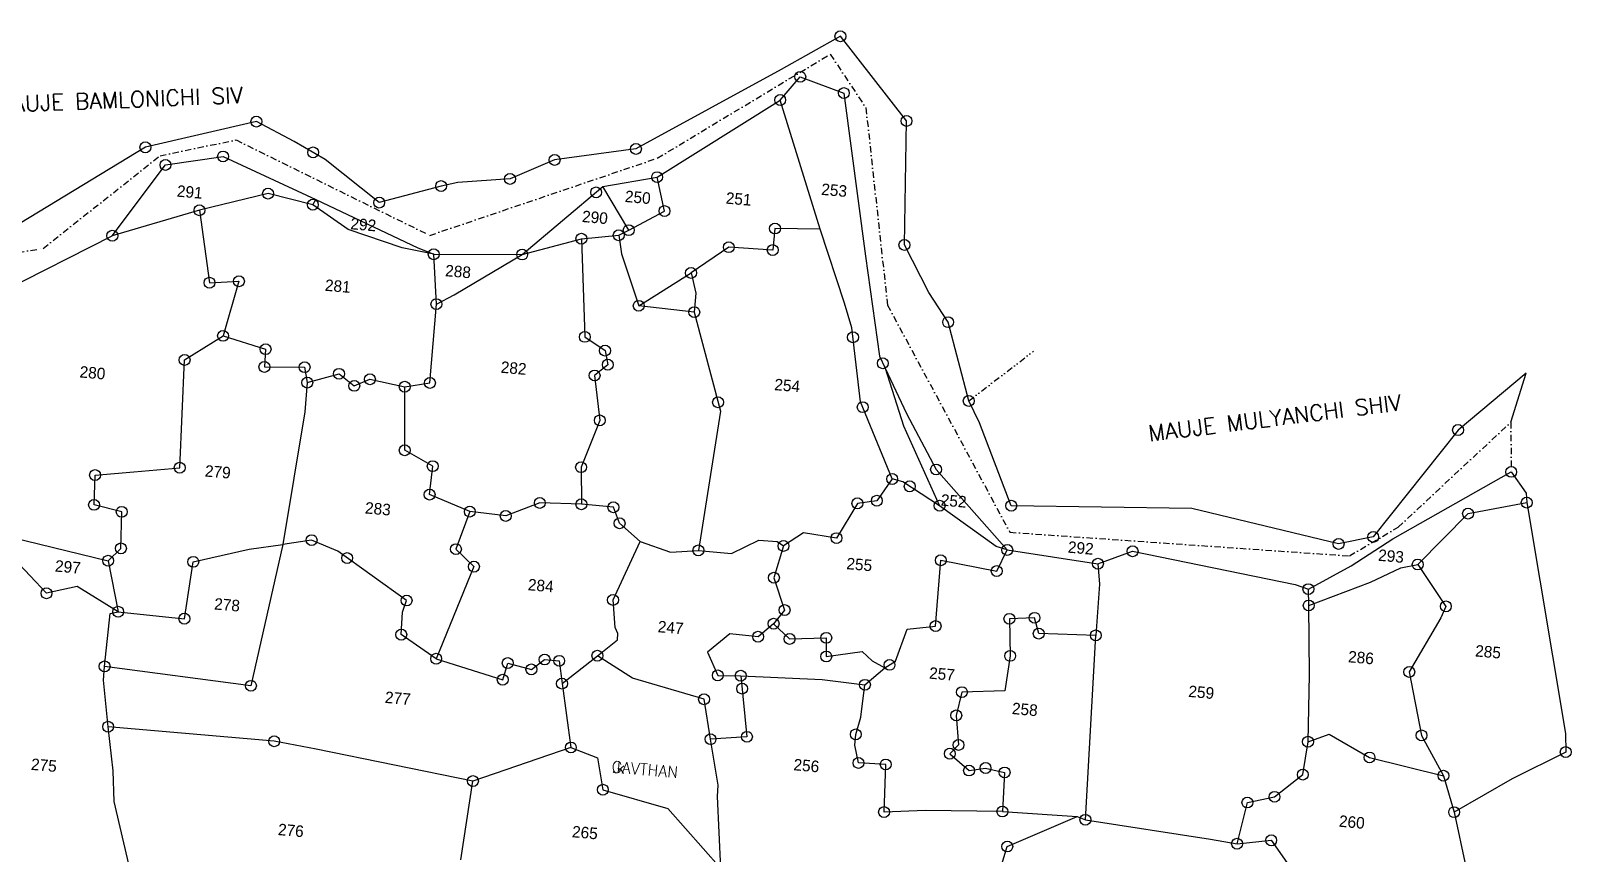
# Model space of a CAD drawing. Header units: metres. Extents: x 274390 to 277637, y 2063792 to 2066196.
# Drawn here: x 276422 to 277637, y 2065445 to 2066094 of the extents above; entities that cross this region are included whole.
import ezdxf
from ezdxf.enums import TextEntityAlignment as Align

# ---------------------------------------------------------------- set-up
doc = ezdxf.new("R2010")
doc.units = ezdxf.units.M
doc.linetypes.add('DASHDOT', pattern=[1, 0.5, -0.25, 0, -0.25])
doc.linetypes.add('DIVIDE', pattern=[1.25, 0.5, -0.25, 0, -0.25, 0, -0.25])
for name, color, linetype in [('OFF', 1, 'Continuous'), ('POLY_PARCEL', 6, 'Continuous'), ('POLY_WATER', 4, 'Continuous'), ('TEXT_MAPIN', 7, 'Continuous'), ('TEXT_MAPOUT', 7, 'Continuous'), ('TEXT_PARCEL', 7, 'Continuous'), ('V_BOUND_LINE', 7, 'Continuous'), ('V_BOUND_STREAM_LINE', 7, 'DASHDOT'), ('V_DIVIDE_LINE', 7, 'DIVIDE')]:
    doc.layers.add(name, color=color, linetype=linetype)
doc.styles.get("Standard").update_dxf_attribs({"font": 'simplex.shx'})
doc.styles.add('TEXT_MAP', font='')
doc.styles.get('TEXT_MAP').set_extended_font_data('Kruti Dev 050')

msp = doc.modelspace()

# ---------------------------------------------------------------- linework, layer by layer
for centre in [(277060.5, 2066089.3), (277060.5, 2066089.3), (277028.8, 2066057.4), (277028.8, 2066057.4), (277063.2, 2066044.6), (277063.2, 2066044.6), (277013, 2066039.1), (277013, 2066039.1), (276600.1, 2066022.1), (276600.1, 2066022.1), (277112.6, 2066022.6), (277112.6, 2066022.6), (276512.6, 2066001.8), (276512.6, 2066001.8), (276573.8, 2065994.6), (276573.8, 2065994.6), (276644.8, 2065997.8), (276644.8, 2065997.8), (276835.2, 2065991.9), (276835.2, 2065991.9), (276899.3, 2066000.5), (276899.3, 2066000.5), (276528.4, 2065987.9), (276528.4, 2065987.9), (276745.7, 2065971.3), (276745.7, 2065971.3), (276800, 2065976.9), (276800, 2065976.9), (276916, 2065978.3), (276916, 2065978.3), (276609.3, 2065965.3), (276609.3, 2065965.3), (276644.6, 2065956.6), (276644.6, 2065956.6), (276696.9, 2065958.2), (276696.9, 2065958.2), (276867.9, 2065966.3), (276867.9, 2065966.3), (276555.2, 2065952.2), (276555.2, 2065952.2), (276921.8, 2065951.6), (276921.8, 2065951.6), (276486.5, 2065932.1), (276486.5, 2065932.1), (276885.7, 2065932.5), (276885.7, 2065932.5), (276893.6, 2065936.5), (276893.6, 2065936.5), (277008.9, 2065937.8), (277008.9, 2065937.8), (276856.3, 2065929.8), (276856.3, 2065929.8), (276972.5, 2065923.1), (276972.5, 2065923.1), (277007.1, 2065920.8), (277007.1, 2065920.8), (277110.9, 2065924.9), (277110.9, 2065924.9), (276739.9, 2065917.5), (276739.9, 2065917.5), (276809.6, 2065917.3), (276809.6, 2065917.3), (276563.1, 2065895.1), (276563.1, 2065895.1), (276586.3, 2065896.2), (276586.3, 2065896.2), (276942.7, 2065902.8), (276942.7, 2065902.8), (276742, 2065878.2), (276742, 2065878.2), (276901.5, 2065876.9), (276901.5, 2065876.9), (276945.3, 2065871.9), (276945.3, 2065871.9), (277145.4, 2065864), (277145.4, 2065864), (276573.8, 2065853.2), (276573.8, 2065853.2), (276859, 2065852.4), (276859, 2065852.4), (277070.4, 2065852.1), (277070.4, 2065852.1), (276543.5, 2065834.2), (276543.5, 2065834.2), (276607.3, 2065842.7), (276607.3, 2065842.7), (276874.9, 2065841.6), (276874.9, 2065841.6), (276606.4, 2065828.7), (276606.4, 2065828.7), (276638.1, 2065828.5), (276638.1, 2065828.5), (276665.2, 2065823.3), (276665.2, 2065823.3), (276866.7, 2065822), (276866.7, 2065822), (276877.1, 2065830.5), (276877.1, 2065830.5), (277093.9, 2065831.6), (277093.9, 2065831.6), (276640.2, 2065816.4), (276640.2, 2065816.4), (276677.2, 2065813.8), (276677.2, 2065813.8), (276689.6, 2065819), (276689.6, 2065819), (276717, 2065813.1), (276717, 2065813.1), (276736.9, 2065816.1), (276736.9, 2065816.1), (276964, 2065800.9), (276964, 2065800.9), (277161.6, 2065801.9), (277161.6, 2065801.9), (276870.8, 2065786.6), (276870.8, 2065786.6), (277078.1, 2065797), (277078.1, 2065797), (277547.4, 2065779), (277547.4, 2065779), (276717, 2065763), (276717, 2065763), (276539.6, 2065749.3), (276539.6, 2065749.3), (276739.1, 2065750.5), (276739.1, 2065750.5), (276856, 2065749.7), (276856, 2065749.7), (276472.9, 2065743.5), (276472.9, 2065743.5), (277101.3, 2065740.4), (277101.3, 2065740.4), (277135.9, 2065747.9), (277135.9, 2065747.9), (277589.3, 2065746), (277589.3, 2065746), (276736.6, 2065728.1), (276736.6, 2065728.1), (277115.1, 2065734.6), (277115.1, 2065734.6), (276472.1, 2065720), (276472.1, 2065720), (276493.9, 2065714.5), (276493.9, 2065714.5), (276768.3, 2065714.7), (276768.3, 2065714.7), (276823.5, 2065721.5), (276823.5, 2065721.5), (276856.3, 2065720.5), (276856.3, 2065720.5), (276881.5, 2065718.1), (276881.5, 2065718.1), (277073.9, 2065721.2), (277073.9, 2065721.2), (277089.2, 2065723.3), (277089.2, 2065723.3), (277138.7, 2065719.3), (277138.7, 2065719.3), (277195.2, 2065719.3), (277195.2, 2065719.3), (277555.3, 2065713.1), (277555.3, 2065713.1), (277601.5, 2065721.8), (277601.5, 2065721.8), (276796.6, 2065711.3), (276796.6, 2065711.3), (276886.4, 2065705.5), (276886.4, 2065705.5), (276643.6, 2065692.2), (276643.6, 2065692.2), (277057.4, 2065693.8), (277057.4, 2065693.8), (277453.2, 2065689.2), (277453.2, 2065689.2), (277480.5, 2065694.7), (277480.5, 2065694.7), (276493.3, 2065685.7), (276493.3, 2065685.7), (276671.6, 2065678.1), (276671.6, 2065678.1), (276757.4, 2065685.1), (276757.4, 2065685.1), (276948.5, 2065684.1), (276948.5, 2065684.1), (277015.6, 2065687.6), (277015.6, 2065687.6), (277139.6, 2065676.3), (277139.6, 2065676.3), (277192, 2065684.5), (277192, 2065684.5), (277290.8, 2065683.4), (277290.8, 2065683.4), (276483.2, 2065676), (276483.2, 2065676), (276550.3, 2065675.1), (276550.3, 2065675.1), (276771.6, 2065671.3), (276771.6, 2065671.3), (277183.7, 2065667.8), (277183.7, 2065667.8), (277263.5, 2065673.6), (277263.5, 2065673.6), (277515.6, 2065673), (277515.6, 2065673), (277008.1, 2065662.6), (277008.1, 2065662.6), (277429.4, 2065653.6), (277429.4, 2065653.6), (276434.6, 2065650.3), (276434.6, 2065650.3), (276718.5, 2065644.6), (276718.5, 2065644.6), (276881.2, 2065645.1), (276881.2, 2065645.1), (277429.7, 2065640.7), (277429.7, 2065640.7), (277537.8, 2065640), (277537.8, 2065640), (276491.1, 2065635.8), (276491.1, 2065635.8), (276543.3, 2065630.3), (276543.3, 2065630.3), (277016.5, 2065637.1), (277016.5, 2065637.1), (277193.7, 2065630.2), (277193.7, 2065630.2), (277213.5, 2065631), (277213.5, 2065631), (276714.3, 2065617.7), (276714.3, 2065617.7), (276995.6, 2065616.1), (276995.6, 2065616.1), (277007.8, 2065626.3), (277007.8, 2065626.3), (277135.5, 2065624.5), (277135.5, 2065624.5), (277216.8, 2065618.5), (277216.8, 2065618.5), (277261.8, 2065617.1), (277261.8, 2065617.1), (277020.4, 2065614.3), (277020.4, 2065614.3), (277049.3, 2065615.2), (277049.3, 2065615.2), (276480.4, 2065592.7), (276480.4, 2065592.7), (276741.8, 2065598.7), (276741.8, 2065598.7), (276798.2, 2065595.3), (276798.2, 2065595.3), (276827.3, 2065598.1), (276827.3, 2065598.1), (276838.8, 2065597.1), (276838.8, 2065597.1), (276868.9, 2065601.1), (276868.9, 2065601.1), (277049.3, 2065600.5), (277049.3, 2065600.5), (277099.2, 2065593.9), (277099.2, 2065593.9), (277194.3, 2065601), (277194.3, 2065601), (276794.3, 2065582.2), (276794.3, 2065582.2), (276816.9, 2065590.3), (276816.9, 2065590.3), (276841, 2065579.1), (276841, 2065579.1), (276963.8, 2065585.6), (276963.8, 2065585.6), (276981.9, 2065585.3), (276981.9, 2065585.3), (277508.9, 2065588.3), (277508.9, 2065588.3), (276595.8, 2065577.4), (276595.8, 2065577.4), (276953, 2065566.8), (276953, 2065566.8), (276983, 2065575.2), (276983, 2065575.2), (277079.8, 2065578.2), (277079.8, 2065578.2), (277156.3, 2065572.4), (277156.3, 2065572.4), (276483.2, 2065545.1), (276483.2, 2065545.1), (277151.8, 2065554.1), (277151.8, 2065554.1), (276614.1, 2065533.7), (276614.1, 2065533.7), (276958.1, 2065535.3), (276958.1, 2065535.3), (276986.8, 2065537.2), (276986.8, 2065537.2), (277072.6, 2065539.1), (277072.6, 2065539.1), (277153.6, 2065530.8), (277153.6, 2065530.8), (277429.1, 2065533.3), (277429.1, 2065533.3), (277518.6, 2065538.3), (277518.6, 2065538.3), (276848, 2065528.8), (276848, 2065528.8), (277146.7, 2065523.9), (277146.7, 2065523.9), (277477.6, 2065520.9), (277477.6, 2065520.9), (277632.3, 2065525.2), (277632.3, 2065525.2), (277074.7, 2065516.6), (277074.7, 2065516.6), (277096.2, 2065515.4), (277096.2, 2065515.4), (277161.9, 2065510.6), (277161.9, 2065510.6), (277174.9, 2065512.6), (277174.9, 2065512.6), (277189.9, 2065509.1), (277189.9, 2065509.1), (277425, 2065507.4), (277425, 2065507.4), (277535.9, 2065506.5), (277535.9, 2065506.5), (276770.8, 2065502.3), (276770.8, 2065502.3), (276873.2, 2065495.5), (276873.2, 2065495.5), (277381.3, 2065485.4), (277381.3, 2065485.4), (277402.7, 2065489.9), (277402.7, 2065489.9), (277094.9, 2065477.9), (277094.9, 2065477.9), (277188.2, 2065478.3), (277188.2, 2065478.3), (277253.6, 2065471.8), (277253.6, 2065471.8), (277544.3, 2065477.8), (277544.3, 2065477.8), (277192, 2065450.7), (277192, 2065450.7), (277373.2, 2065452.9), (277373.2, 2065452.9), (277400.1, 2065455.6), (277400.1, 2065455.6)]:
    msp.add_circle(centre, 4.29)
at = {"layer": 'OFF'}
msp.add_line((277589, 2065785.2), (277601, 2065823.9), dxfattribs=at)
msp.add_line((277589, 2065785.2), (277601, 2065823.9), dxfattribs=at)
at = {"layer": 'POLY_PARCEL'}
for p, q in [((277044.6, 2065937.2), (277013, 2066039.1)), ((277044.6, 2065937.2), (277013, 2066039.1)), ((276921.8, 2065951.6), (276916, 2065978.3)), ((276921.8, 2065951.6), (276916, 2065978.3)), ((276609.3, 2065965.3), (276555.2, 2065952.2)), ((276609.3, 2065965.3), (276555.2, 2065952.2)), ((276644.6, 2065956.6), (276609.3, 2065965.3)), ((276644.6, 2065956.6), (276609.3, 2065965.3)), ((276644.6, 2065956.6), (276646.9, 2065960.7)), ((276644.6, 2065956.6), (276646.9, 2065960.7)), ((276893.6, 2065936.5), (276873.3, 2065970.8)), ((276893.6, 2065936.5), (276873.3, 2065970.8)), ((276555.2, 2065952.2), (276486.5, 2065932.1)), ((276555.2, 2065952.2), (276486.5, 2065932.1)), ((276555.2, 2065952.2), (276563.1, 2065895.1)), ((276555.2, 2065952.2), (276563.1, 2065895.1)), ((276672.4, 2065937), (276644.6, 2065956.6)), ((276672.4, 2065937), (276644.6, 2065956.6)), ((276893.6, 2065936.5), (276921.8, 2065951.6)), ((276893.6, 2065936.5), (276921.8, 2065951.6)), ((276715, 2065922.6), (276672.4, 2065937)), ((276715, 2065922.6), (276672.4, 2065937)), ((276885.7, 2065932.5), (276893.6, 2065936.5)), ((276885.7, 2065932.5), (276893.6, 2065936.5)), ((277008.9, 2065937.8), (277007.1, 2065920.8)), ((277008.9, 2065937.8), (277007.1, 2065920.8)), ((277044.6, 2065937.2), (277008.9, 2065937.8)), ((277044.6, 2065937.2), (277008.9, 2065937.8)), ((277063.7, 2065879), (277044.6, 2065937.2)), ((277063.7, 2065879), (277044.6, 2065937.2)), ((276809.6, 2065917.3), (276856.3, 2065929.8)), ((276809.6, 2065917.3), (276856.3, 2065929.8)), ((276856.3, 2065929.8), (276885.7, 2065932.5)), ((276856.3, 2065929.8), (276885.7, 2065932.5)), ((276856.3, 2065929.8), (276859, 2065852.4)), ((276856.3, 2065929.8), (276859, 2065852.4)), ((276885.7, 2065932.5), (276887.9, 2065917.9)), ((276885.7, 2065932.5), (276887.9, 2065917.9)), ((276739.9, 2065917.5), (276715, 2065922.6)), ((276739.9, 2065917.5), (276715, 2065922.6)), ((276742, 2065878.2), (276739.9, 2065917.5)), ((276742, 2065878.2), (276739.9, 2065917.5)), ((276755.9, 2065885.5), (276809.6, 2065917.3)), ((276755.9, 2065885.5), (276809.6, 2065917.3)), ((276887.9, 2065917.9), (276901.5, 2065876.9)), ((276887.9, 2065917.9), (276901.5, 2065876.9)), ((276972.5, 2065923.1), (276942.7, 2065902.8)), ((276972.5, 2065923.1), (276942.7, 2065902.8)), ((277007.1, 2065920.8), (276972.5, 2065923.1)), ((277007.1, 2065920.8), (276972.5, 2065923.1)), ((276901.5, 2065876.9), (276942.7, 2065902.8)), ((276901.5, 2065876.9), (276942.7, 2065902.8)), ((276942.7, 2065902.8), (276946.6, 2065886.8)), ((276942.7, 2065902.8), (276946.6, 2065886.8)), ((276563.1, 2065895.1), (276586.3, 2065896.2)), ((276563.1, 2065895.1), (276586.3, 2065896.2)), ((276586.3, 2065896.2), (276573.8, 2065853.2)), ((276586.3, 2065896.2), (276573.8, 2065853.2)), ((276946.6, 2065886.8), (276945.3, 2065871.9)), ((276946.6, 2065886.8), (276945.3, 2065871.9)), ((276736.9, 2065816.1), (276742, 2065878.2)), ((276736.9, 2065816.1), (276742, 2065878.2)), ((276742, 2065878.2), (276755.9, 2065885.5)), ((276742, 2065878.2), (276755.9, 2065885.5)), ((276945.3, 2065871.9), (276901.5, 2065876.9)), ((276945.3, 2065871.9), (276901.5, 2065876.9)), ((277069.6, 2065859.6), (277063.7, 2065879)), ((277069.6, 2065859.6), (277063.7, 2065879)), ((276945.3, 2065871.9), (276965.9, 2065793.8)), ((276945.3, 2065871.9), (276965.9, 2065793.8)), ((276543.5, 2065834.2), (276573.8, 2065853.2)), ((276543.5, 2065834.2), (276573.8, 2065853.2)), ((276573.8, 2065853.2), (276607.3, 2065842.7)), ((276573.8, 2065853.2), (276607.3, 2065842.7)), ((276859, 2065852.4), (276874.9, 2065841.6)), ((276859, 2065852.4), (276874.9, 2065841.6)), ((277076.4, 2065801.1), (277069.6, 2065859.6)), ((277076.4, 2065801.1), (277069.6, 2065859.6)), ((276607.3, 2065842.7), (276606.4, 2065828.7)), ((276607.3, 2065842.7), (276606.4, 2065828.7)), ((276874.9, 2065841.6), (276877.1, 2065830.5)), ((276874.9, 2065841.6), (276877.1, 2065830.5)), ((276539.6, 2065749.3), (276543.5, 2065834.2)), ((276539.6, 2065749.3), (276543.5, 2065834.2)), ((276606.4, 2065828.7), (276638.1, 2065828.5)), ((276606.4, 2065828.7), (276638.1, 2065828.5)), ((276638.1, 2065828.5), (276640.2, 2065816.4)), ((276638.1, 2065828.5), (276640.2, 2065816.4)), ((276877.1, 2065830.5), (276866.7, 2065822)), ((276877.1, 2065830.5), (276866.7, 2065822)), ((277095.7, 2065827.8), (277110.2, 2065782.2)), ((277095.7, 2065827.8), (277110.2, 2065782.2)), ((276640.2, 2065816.4), (276638.2, 2065793.4)), ((276640.2, 2065816.4), (276638.2, 2065793.4)), ((276640.2, 2065816.4), (276665.2, 2065823.3)), ((276640.2, 2065816.4), (276665.2, 2065823.3)), ((276665.2, 2065823.3), (276677.2, 2065813.8)), ((276665.2, 2065823.3), (276677.2, 2065813.8)), ((276677.2, 2065813.8), (276689.6, 2065819)), ((276677.2, 2065813.8), (276689.6, 2065819)), ((276689.6, 2065819), (276717, 2065813.1)), ((276689.6, 2065819), (276717, 2065813.1)), ((276717, 2065813.1), (276736.9, 2065816.1)), ((276717, 2065813.1), (276736.9, 2065816.1)), ((276866.7, 2065822), (276870.8, 2065786.6)), ((276866.7, 2065822), (276870.8, 2065786.6)), ((276717, 2065763), (276717, 2065813.1)), ((276717, 2065763), (276717, 2065813.1)), ((276638.2, 2065793.4), (276620.8, 2065688.7)), ((276638.2, 2065793.4), (276620.8, 2065688.7)), ((276965.9, 2065793.8), (276948.5, 2065684.1)), ((276965.9, 2065793.8), (276948.5, 2065684.1)), ((277101.3, 2065740.4), (277076.4, 2065801.1)), ((277101.3, 2065740.4), (277076.4, 2065801.1)), ((276870.8, 2065786.6), (276856, 2065749.7)), ((276870.8, 2065786.6), (276856, 2065749.7)), ((277110.2, 2065782.2), (277138.7, 2065719.3)), ((277110.2, 2065782.2), (277138.7, 2065719.3)), ((276739.1, 2065750.5), (276717, 2065763)), ((276739.1, 2065750.5), (276717, 2065763)), ((276472.1, 2065720), (276472.9, 2065743.5)), ((276472.1, 2065720), (276472.9, 2065743.5)), ((276472.9, 2065743.5), (276503.5, 2065746.1)), ((276472.9, 2065743.5), (276503.5, 2065746.1)), ((276503.5, 2065746.1), (276539.6, 2065749.3)), ((276503.5, 2065746.1), (276539.6, 2065749.3)), ((276736.6, 2065728.1), (276739.1, 2065750.5)), ((276736.6, 2065728.1), (276739.1, 2065750.5)), ((276856, 2065749.7), (276856.3, 2065720.5)), ((276856, 2065749.7), (276856.3, 2065720.5)), ((277101.3, 2065740.4), (277089.2, 2065723.3)), ((277101.3, 2065740.4), (277089.2, 2065723.3)), ((277109.6, 2065738.2), (277101.3, 2065740.4)), ((277109.6, 2065738.2), (277101.3, 2065740.4)), ((277138.7, 2065719.3), (277109.6, 2065738.2)), ((277138.7, 2065719.3), (277109.6, 2065738.2)), ((276493.9, 2065714.5), (276472.1, 2065720)), ((276493.9, 2065714.5), (276472.1, 2065720)), ((276768.3, 2065714.7), (276736.6, 2065728.1)), ((276768.3, 2065714.7), (276736.6, 2065728.1)), ((276823.5, 2065721.5), (276796.6, 2065711.3)), ((276823.5, 2065721.5), (276796.6, 2065711.3)), ((276856.3, 2065720.5), (276823.5, 2065721.5)), ((276856.3, 2065720.5), (276823.5, 2065721.5)), ((276881.5, 2065718.1), (276856.3, 2065720.5)), ((276881.5, 2065718.1), (276856.3, 2065720.5)), ((276886.4, 2065705.5), (276881.5, 2065718.1)), ((276886.4, 2065705.5), (276881.5, 2065718.1)), ((277073.9, 2065721.2), (277057.4, 2065693.8)), ((277073.9, 2065721.2), (277057.4, 2065693.8)), ((277089.2, 2065723.3), (277073.9, 2065721.2)), ((277089.2, 2065723.3), (277073.9, 2065721.2)), ((277183.2, 2065687.3), (277138.7, 2065719.3)), ((277183.2, 2065687.3), (277138.7, 2065719.3)), ((277555.3, 2065713.1), (277601.5, 2065721.8)), ((277555.3, 2065713.1), (277601.5, 2065721.8)), ((276493.3, 2065685.7), (276493.9, 2065714.5)), ((276493.3, 2065685.7), (276493.9, 2065714.5)), ((276768.3, 2065714.7), (276757.4, 2065685.1)), ((276768.3, 2065714.7), (276757.4, 2065685.1)), ((276796.6, 2065711.3), (276768.3, 2065714.7)), ((276796.6, 2065711.3), (276768.3, 2065714.7)), ((276902.7, 2065691.2), (276886.4, 2065705.5)), ((276902.7, 2065691.2), (276886.4, 2065705.5)), ((277515.6, 2065673), (277555.3, 2065713.1)), ((277515.6, 2065673), (277555.3, 2065713.1)), ((276434.6, 2065650.3), (276388.7, 2065699)), ((276388.7, 2065699), (276483.2, 2065676)), ((276434.6, 2065650.3), (276388.7, 2065699)), ((276388.7, 2065699), (276483.2, 2065676)), ((277031.5, 2065698), (277015.6, 2065687.6)), ((277031.5, 2065698), (277015.6, 2065687.6)), ((277057.4, 2065693.8), (277031.5, 2065698)), ((277057.4, 2065693.8), (277031.5, 2065698)), ((276483.2, 2065676), (276493.3, 2065685.7)), ((276483.2, 2065676), (276493.3, 2065685.7)), ((276550.3, 2065675.1), (276594.5, 2065685.1)), ((276550.3, 2065675.1), (276594.5, 2065685.1)), ((276594.5, 2065685.1), (276620.8, 2065688.7)), ((276594.5, 2065685.1), (276620.8, 2065688.7)), ((276620.8, 2065688.7), (276595.8, 2065577.4)), ((276620.8, 2065688.7), (276595.8, 2065577.4)), ((276643.6, 2065692.2), (276620.8, 2065688.7)), ((276643.6, 2065692.2), (276620.8, 2065688.7)), ((276664.2, 2065683.5), (276643.6, 2065692.2)), ((276664.2, 2065683.5), (276643.6, 2065692.2)), ((276718.5, 2065644.6), (276664.2, 2065683.5)), ((276718.5, 2065644.6), (276664.2, 2065683.5)), ((276757.4, 2065685.1), (276771.6, 2065671.3)), ((276757.4, 2065685.1), (276771.6, 2065671.3)), ((276881.2, 2065645.1), (276902.7, 2065691.2)), ((276881.2, 2065645.1), (276902.7, 2065691.2)), ((276902.7, 2065691.2), (276926.4, 2065682.6)), ((276902.7, 2065691.2), (276926.4, 2065682.6)), ((276926.4, 2065682.6), (276948.5, 2065684.1)), ((276926.4, 2065682.6), (276948.5, 2065684.1)), ((276948.5, 2065684.1), (276974.6, 2065681.8)), ((276948.5, 2065684.1), (276974.6, 2065681.8)), ((276974.6, 2065681.8), (276996.2, 2065692.1)), ((276974.6, 2065681.8), (276996.2, 2065692.1)), ((276996.2, 2065692.1), (277010.6, 2065691.2)), ((276996.2, 2065692.1), (277010.6, 2065691.2)), ((277015.6, 2065687.6), (277008.1, 2065662.6)), ((277015.6, 2065687.6), (277008.1, 2065662.6)), ((277010.6, 2065691.2), (277015.6, 2065687.6)), ((277010.6, 2065691.2), (277015.6, 2065687.6)), ((277192, 2065684.5), (277183.2, 2065687.3)), ((277192, 2065684.5), (277183.2, 2065687.3)), ((277183.7, 2065667.8), (277192, 2065684.5)), ((277183.7, 2065667.8), (277192, 2065684.5)), ((276483.2, 2065676), (276491.1, 2065635.8)), ((276483.2, 2065676), (276491.1, 2065635.8)), ((276543.3, 2065630.3), (276550.3, 2065675.1)), ((276543.3, 2065630.3), (276550.3, 2065675.1)), ((276771.6, 2065671.3), (276741.8, 2065598.7)), ((276771.6, 2065671.3), (276741.8, 2065598.7)), ((277135.5, 2065624.5), (277139.6, 2065676.3)), ((277135.5, 2065624.5), (277139.6, 2065676.3)), ((277139.6, 2065676.3), (277183.7, 2065667.8)), ((277139.6, 2065676.3), (277183.7, 2065667.8)), ((277263.5, 2065673.6), (277264.7, 2065657.6)), ((277263.5, 2065673.6), (277264.7, 2065657.6)), ((277478.3, 2065659.1), (277502.3, 2065670.3)), ((277478.3, 2065659.1), (277502.3, 2065670.3)), ((277502.3, 2065670.3), (277515.6, 2065673)), ((277502.3, 2065670.3), (277515.6, 2065673)), ((277515.6, 2065673), (277537.8, 2065640)), ((277515.6, 2065673), (277537.8, 2065640)), ((277008.1, 2065662.6), (277016.5, 2065637.1)), ((277008.1, 2065662.6), (277016.5, 2065637.1)), ((277264.7, 2065657.6), (277261.8, 2065617.1)), ((277264.7, 2065657.6), (277261.8, 2065617.1)), ((277429.7, 2065640.7), (277478.3, 2065659.1)), ((277429.7, 2065640.7), (277478.3, 2065659.1)), ((276458.9, 2065655.7), (276434.6, 2065650.3)), ((276458.9, 2065655.7), (276434.6, 2065650.3)), ((276491.1, 2065635.8), (276458.9, 2065655.7)), ((276491.1, 2065635.8), (276458.9, 2065655.7)), ((276715.2, 2065635.5), (276718.5, 2065644.6)), ((276715.2, 2065635.5), (276718.5, 2065644.6)), ((276883, 2065623.3), (276881.2, 2065645.1)), ((276883, 2065623.3), (276881.2, 2065645.1)), ((277429.7, 2065640.7), (277429.4, 2065653.6)), ((277429.7, 2065640.7), (277429.4, 2065653.6)), ((276480.4, 2065592.7), (276484.7, 2065634.4)), ((276480.4, 2065592.7), (276484.7, 2065634.4)), ((276484.7, 2065634.4), (276491.1, 2065635.8)), ((276484.7, 2065634.4), (276491.1, 2065635.8)), ((276491.1, 2065635.8), (276543.3, 2065630.3)), ((276491.1, 2065635.8), (276543.3, 2065630.3)), ((276714.3, 2065617.7), (276715.2, 2065635.5)), ((276714.3, 2065617.7), (276715.2, 2065635.5)), ((277016.5, 2065637.1), (277007.8, 2065626.3)), ((277016.5, 2065637.1), (277007.8, 2065626.3)), ((277430.3, 2065586.4), (277429.7, 2065640.7)), ((277430.3, 2065586.4), (277429.7, 2065640.7)), ((277537.8, 2065640), (277533.9, 2065631)), ((277537.8, 2065640), (277533.9, 2065631)), ((276885.1, 2065618.5), (276883, 2065623.3)), ((276885.1, 2065618.5), (276883, 2065623.3)), ((277007.8, 2065626.3), (276995.6, 2065616.1)), ((277007.8, 2065626.3), (276995.6, 2065616.1)), ((277007.8, 2065626.3), (277020.4, 2065614.3)), ((277007.8, 2065626.3), (277020.4, 2065614.3)), ((277103.9, 2065596.8), (277113, 2065622)), ((277103.9, 2065596.8), (277113, 2065622)), ((277113, 2065622), (277135.5, 2065624.5)), ((277113, 2065622), (277135.5, 2065624.5)), ((277213.5, 2065631), (277193.7, 2065630.2)), ((277213.5, 2065631), (277193.7, 2065630.2)), ((277193.7, 2065630.2), (277194.3, 2065601)), ((277193.7, 2065630.2), (277194.3, 2065601)), ((277216.8, 2065618.5), (277213.5, 2065631)), ((277216.8, 2065618.5), (277213.5, 2065631)), ((277533.9, 2065631), (277508.9, 2065588.3)), ((277533.9, 2065631), (277508.9, 2065588.3)), ((276741.8, 2065598.7), (276714.3, 2065617.7)), ((276741.8, 2065598.7), (276714.3, 2065617.7)), ((276868.9, 2065601.1), (276884.7, 2065613.5)), ((276868.9, 2065601.1), (276884.7, 2065613.5)), ((276884.7, 2065613.5), (276885.1, 2065618.5)), ((276884.7, 2065613.5), (276885.1, 2065618.5)), ((276973.2, 2065618.3), (276955.6, 2065603.9)), ((276973.2, 2065618.3), (276955.6, 2065603.9)), ((276995.6, 2065616.1), (276973.2, 2065618.3)), ((276995.6, 2065616.1), (276973.2, 2065618.3)), ((277020.4, 2065614.3), (277049.3, 2065615.2)), ((277020.4, 2065614.3), (277049.3, 2065615.2)), ((277049.3, 2065615.2), (277049.3, 2065600.5)), ((277049.3, 2065615.2), (277049.3, 2065600.5)), ((277261.8, 2065617.1), (277216.8, 2065618.5)), ((277261.8, 2065617.1), (277216.8, 2065618.5)), ((277253.6, 2065471.8), (277261.8, 2065617.1)), ((277253.6, 2065471.8), (277261.8, 2065617.1)), ((276741.8, 2065598.7), (276794.3, 2065582.2)), ((276741.8, 2065598.7), (276794.3, 2065582.2)), ((276816.9, 2065590.3), (276827.3, 2065598.1)), ((276816.9, 2065590.3), (276827.3, 2065598.1)), ((276827.3, 2065598.1), (276838.8, 2065597.1)), ((276827.3, 2065598.1), (276838.8, 2065597.1)), ((276838.8, 2065597.1), (276841, 2065579.1)), ((276838.8, 2065597.1), (276841, 2065579.1)), ((276841, 2065579.1), (276868.9, 2065601.1)), ((276841, 2065579.1), (276868.9, 2065601.1)), ((276896.5, 2065583.3), (276868.9, 2065601.1)), ((276896.5, 2065583.3), (276868.9, 2065601.1)), ((276955.6, 2065603.9), (276963.8, 2065585.6)), ((276955.6, 2065603.9), (276963.8, 2065585.6)), ((277049.3, 2065600.5), (277077.6, 2065604.3)), ((277049.3, 2065600.5), (277077.6, 2065604.3)), ((277077.6, 2065604.3), (277085.4, 2065597.1)), ((277077.6, 2065604.3), (277085.4, 2065597.1)), ((277085.4, 2065597.1), (277095.6, 2065591.6)), ((277085.4, 2065597.1), (277095.6, 2065591.6)), ((277095.6, 2065591.6), (277103.9, 2065596.8)), ((277095.6, 2065591.6), (277103.9, 2065596.8)), ((277194.3, 2065601), (277190, 2065573.5)), ((277194.3, 2065601), (277190, 2065573.5)), ((276479.5, 2065581.8), (276480.4, 2065592.7)), ((276479.5, 2065581.8), (276480.4, 2065592.7)), ((276595.8, 2065577.4), (276480.4, 2065592.7)), ((276595.8, 2065577.4), (276480.4, 2065592.7)), ((276794.3, 2065582.2), (276798.2, 2065595.3)), ((276794.3, 2065582.2), (276798.2, 2065595.3)), ((276798.2, 2065595.3), (276816.9, 2065590.3)), ((276798.2, 2065595.3), (276816.9, 2065590.3)), ((276953, 2065566.8), (276896.5, 2065583.3)), ((276953, 2065566.8), (276896.5, 2065583.3)), ((276963.8, 2065585.6), (276981.9, 2065585.3)), ((276963.8, 2065585.6), (276981.9, 2065585.3)), ((276981.9, 2065585.3), (277046.1, 2065582.4)), ((276981.9, 2065585.3), (276986.8, 2065537.2)), ((276981.9, 2065585.3), (277046.1, 2065582.4)), ((276981.9, 2065585.3), (276986.8, 2065537.2)), ((277079.8, 2065578.2), (277095.6, 2065591.6)), ((277079.8, 2065578.2), (277095.6, 2065591.6)), ((277429.1, 2065533.3), (277430.3, 2065586.4)), ((277429.1, 2065533.3), (277430.3, 2065586.4)), ((277508.9, 2065588.3), (277518.6, 2065538.3)), ((277508.9, 2065588.3), (277518.6, 2065538.3)), ((276483.2, 2065545.1), (276479.5, 2065581.8)), ((276483.2, 2065545.1), (276479.5, 2065581.8)), ((276841, 2065579.1), (276848, 2065528.8)), ((276841, 2065579.1), (276848, 2065528.8)), ((277046.1, 2065582.4), (277079.8, 2065578.2)), ((277046.1, 2065582.4), (277079.8, 2065578.2)), ((277076.6, 2065552.8), (277079.8, 2065578.2)), ((277076.6, 2065552.8), (277079.8, 2065578.2)), ((277156.3, 2065572.4), (277151.8, 2065554.1)), ((277156.3, 2065572.4), (277151.8, 2065554.1)), ((277190, 2065573.5), (277156.3, 2065572.4)), ((277190, 2065573.5), (277156.3, 2065572.4)), ((276958.1, 2065535.3), (276953, 2065566.8)), ((276958.1, 2065535.3), (276953, 2065566.8)), ((277072.6, 2065539.1), (277076.6, 2065552.8)), ((277072.6, 2065539.1), (277076.6, 2065552.8)), ((277151.8, 2065554.1), (277153.6, 2065530.8)), ((277151.8, 2065554.1), (277153.6, 2065530.8)), ((276614.1, 2065533.7), (276483.2, 2065545.1)), ((276487.1, 2065510.5), (276483.2, 2065545.1)), ((276614.1, 2065533.7), (276483.2, 2065545.1)), ((276487.1, 2065510.5), (276483.2, 2065545.1)), ((276986.8, 2065537.2), (276958.1, 2065535.3)), ((276986.8, 2065537.2), (276958.1, 2065535.3)), ((276964.1, 2065499.2), (276958.1, 2065535.3)), ((276964.1, 2065499.2), (276958.1, 2065535.3)), ((277071.8, 2065530.7), (277072.6, 2065539.1)), ((277071.8, 2065530.7), (277072.6, 2065539.1)), ((277429.1, 2065533.3), (277445.9, 2065539.4)), ((277429.1, 2065533.3), (277445.9, 2065539.4)), ((277445.9, 2065539.4), (277477.6, 2065520.9)), ((277445.9, 2065539.4), (277477.6, 2065520.9)), ((277518.6, 2065538.3), (277535.9, 2065506.5)), ((277518.6, 2065538.3), (277535.9, 2065506.5)), ((276647.2, 2065527.4), (276614.1, 2065533.7)), ((276647.2, 2065527.4), (276614.1, 2065533.7)), ((276770.8, 2065502.3), (276647.2, 2065527.4)), ((276770.8, 2065502.3), (276647.2, 2065527.4)), ((276848, 2065528.8), (276770.8, 2065502.3)), ((276848, 2065528.8), (276770.8, 2065502.3)), ((276848, 2065528.8), (276869.1, 2065520.6)), ((276848, 2065528.8), (276869.1, 2065520.6)), ((277074.7, 2065516.6), (277071.8, 2065530.7)), ((277074.7, 2065516.6), (277071.8, 2065530.7)), ((277153.6, 2065530.8), (277146.7, 2065523.9)), ((277153.6, 2065530.8), (277146.7, 2065523.9)), ((277146.7, 2065523.9), (277161.9, 2065510.6)), ((277146.7, 2065523.9), (277161.9, 2065510.6)), ((277425, 2065507.4), (277429.1, 2065533.3)), ((277425, 2065507.4), (277429.1, 2065533.3)), ((276487.9, 2065486.3), (276487.1, 2065510.5)), ((276487.9, 2065486.3), (276487.1, 2065510.5)), ((276869.1, 2065520.6), (276873.2, 2065495.5)), ((276869.1, 2065520.6), (276873.2, 2065495.5)), ((277096.2, 2065515.4), (277074.7, 2065516.6)), ((277096.2, 2065515.4), (277074.7, 2065516.6)), ((277094.9, 2065477.9), (277096.2, 2065515.4)), ((277094.9, 2065477.9), (277096.2, 2065515.4)), ((277161.9, 2065510.6), (277174.9, 2065512.6)), ((277161.9, 2065510.6), (277174.9, 2065512.6)), ((277174.9, 2065512.6), (277189.9, 2065509.1)), ((277174.9, 2065512.6), (277189.9, 2065509.1)), ((277477.6, 2065520.9), (277535.9, 2065506.5)), ((277477.6, 2065520.9), (277535.9, 2065506.5)), ((276761.3, 2065440.2), (276770.8, 2065502.3)), ((276761.3, 2065440.2), (276770.8, 2065502.3)), ((276963.6, 2065490.1), (276964.1, 2065499.2)), ((276963.6, 2065490.1), (276964.1, 2065499.2)), ((277189.9, 2065509.1), (277188.2, 2065478.3)), ((277189.9, 2065509.1), (277188.2, 2065478.3)), ((277402.7, 2065489.9), (277425, 2065507.4)), ((277402.7, 2065489.9), (277425, 2065507.4)), ((277535.9, 2065506.5), (277544.3, 2065477.8)), ((277535.9, 2065506.5), (277544.3, 2065477.8)), ((276500.2, 2065433.5), (276487.9, 2065486.3)), ((276500.2, 2065433.5), (276487.9, 2065486.3)), ((276873.2, 2065495.5), (276924.5, 2065480.7)), ((276873.2, 2065495.5), (276924.5, 2065480.7)), ((276966.2, 2065433.3), (276963.6, 2065490.1)), ((276966.2, 2065433.3), (276963.6, 2065490.1)), ((277381.3, 2065485.4), (277402.7, 2065489.9)), ((277381.3, 2065485.4), (277402.7, 2065489.9)), ((276924.5, 2065480.7), (276966.2, 2065433.3)), ((276924.5, 2065480.7), (276966.2, 2065433.3)), ((277127.6, 2065479.1), (277094.9, 2065477.9)), ((277127.6, 2065479.1), (277094.9, 2065477.9)), ((277188.2, 2065478.3), (277127.6, 2065479.1)), ((277188.2, 2065478.3), (277127.6, 2065479.1)), ((277188.2, 2065478.3), (277247.1, 2065474.4)), ((277188.2, 2065478.3), (277247.1, 2065474.4)), ((277192, 2065450.7), (277247.1, 2065474.4)), ((277192, 2065450.7), (277247.1, 2065474.4)), ((277247.1, 2065474.4), (277253.6, 2065471.8)), ((277247.1, 2065474.4), (277253.6, 2065471.8)), ((277373.2, 2065452.9), (277381.3, 2065485.4)), ((277373.2, 2065452.9), (277381.3, 2065485.4)), ((277253.6, 2065471.8), (277352.3, 2065456.6)), ((277253.6, 2065471.8), (277352.3, 2065456.6)), ((277182.6, 2065419.4), (277192, 2065450.7)), ((277182.6, 2065419.4), (277192, 2065450.7)), ((277352.3, 2065456.6), (277373.2, 2065452.9)), ((277352.3, 2065456.6), (277373.2, 2065452.9)), ((277373.2, 2065452.9), (277400.1, 2065455.6)), ((277373.2, 2065452.9), (277400.1, 2065455.6)), ((277400.1, 2065455.6), (277416.1, 2065432.8)), ((277400.1, 2065455.6), (277416.1, 2065432.8))]:
    msp.add_line(p, q, dxfattribs=at)
at = {"layer": 'POLY_WATER'}
for p, q in [((277060.5, 2066089.3), (277013.7, 2066063.1)), ((277060.5, 2066089.3), (277013.7, 2066063.1)), ((277112.6, 2066022.6), (277060.5, 2066089.3)), ((277112.6, 2066022.6), (277060.5, 2066089.3)), ((277013.7, 2066063.1), (276899.3, 2066000.5)), ((277013.7, 2066063.1), (276899.3, 2066000.5)), ((277013, 2066039.1), (277028.8, 2066057.4)), ((277013, 2066039.1), (277028.8, 2066057.4)), ((277028.8, 2066057.4), (277063.2, 2066044.6)), ((277028.8, 2066057.4), (277063.2, 2066044.6)), ((276916, 2065978.3), (277013, 2066039.1)), ((276916, 2065978.3), (277013, 2066039.1)), ((277063.2, 2066044.6), (277080.3, 2065915.9)), ((277063.2, 2066044.6), (277080.3, 2065915.9)), ((276600.1, 2066022.1), (276512.6, 2066001.8)), ((276600.1, 2066022.1), (276512.6, 2066001.8)), ((276629.8, 2066006.5), (276600.1, 2066022.1)), ((276629.8, 2066006.5), (276600.1, 2066022.1)), ((277110.9, 2065924.9), (277112.6, 2066022.6)), ((277110.9, 2065924.9), (277112.6, 2066022.6)), ((276512.6, 2066001.8), (276400.3, 2065933.7)), ((276512.6, 2066001.8), (276400.3, 2065933.7)), ((276654.2, 2065992.2), (276629.8, 2066006.5)), ((276654.2, 2065992.2), (276629.8, 2066006.5)), ((276899.3, 2066000.5), (276835.2, 2065991.9)), ((276899.3, 2066000.5), (276835.2, 2065991.9)), ((276486.5, 2065932.1), (276528.4, 2065987.9)), ((276486.5, 2065932.1), (276528.4, 2065987.9)), ((276528.4, 2065987.9), (276573.8, 2065994.6)), ((276528.4, 2065987.9), (276573.8, 2065994.6)), ((276573.8, 2065994.6), (276646.9, 2065960.7)), ((276573.8, 2065994.6), (276646.9, 2065960.7)), ((276696.9, 2065958.2), (276654.2, 2065992.2)), ((276696.9, 2065958.2), (276654.2, 2065992.2)), ((276835.2, 2065991.9), (276800, 2065976.9)), ((276835.2, 2065991.9), (276800, 2065976.9)), ((276758.8, 2065974.2), (276745.7, 2065971.3)), ((276758.8, 2065974.2), (276745.7, 2065971.3)), ((276800, 2065976.9), (276758.8, 2065974.2)), ((276800, 2065976.9), (276758.8, 2065974.2)), ((276873.3, 2065970.8), (276916, 2065978.3)), ((276873.3, 2065970.8), (276916, 2065978.3)), ((276646.9, 2065960.7), (276727.3, 2065922.5)), ((276646.9, 2065960.7), (276727.3, 2065922.5)), ((276745.7, 2065971.3), (276696.9, 2065958.2)), ((276745.7, 2065971.3), (276696.9, 2065958.2)), ((276809.6, 2065917.3), (276873.3, 2065970.8)), ((276809.6, 2065917.3), (276873.3, 2065970.8)), ((276399.3, 2065888), (276486.5, 2065932.1)), ((276399.3, 2065888), (276486.5, 2065932.1)), ((277130.1, 2065887.4), (277110.9, 2065924.9)), ((277130.1, 2065887.4), (277110.9, 2065924.9)), ((276727.3, 2065922.5), (276739.9, 2065917.5)), ((276727.3, 2065922.5), (276739.9, 2065917.5)), ((276739.9, 2065917.5), (276809.6, 2065917.3)), ((276739.9, 2065917.5), (276809.6, 2065917.3)), ((277080.3, 2065915.9), (277091.3, 2065837.2)), ((277080.3, 2065915.9), (277091.3, 2065837.2)), ((277145.4, 2065864), (277130.1, 2065887.4)), ((277145.4, 2065864), (277130.1, 2065887.4)), ((277161.6, 2065801.9), (277145.4, 2065864)), ((277161.6, 2065801.9), (277145.4, 2065864)), ((277091.3, 2065837.2), (277095.7, 2065827.8)), ((277091.3, 2065837.2), (277095.7, 2065827.8)), ((277095.7, 2065827.8), (277112.6, 2065792.1)), ((277095.7, 2065827.8), (277112.6, 2065792.1)), ((277601, 2065823.9), (277547.4, 2065779)), ((277601, 2065823.9), (277547.4, 2065779)), ((277170, 2065784.7), (277161.6, 2065801.9)), ((277170, 2065784.7), (277161.6, 2065801.9)), ((277112.6, 2065792.1), (277135.9, 2065747.9)), ((277112.6, 2065792.1), (277135.9, 2065747.9)), ((277195.2, 2065719.3), (277170, 2065784.7)), ((277195.2, 2065719.3), (277170, 2065784.7)), ((277547.4, 2065779), (277480.5, 2065694.7)), ((277547.4, 2065779), (277480.5, 2065694.7)), ((277135.9, 2065747.9), (277192, 2065684.5)), ((277135.9, 2065747.9), (277192, 2065684.5)), ((277496, 2065693.1), (277589.3, 2065746)), ((277496, 2065693.1), (277589.3, 2065746)), ((277337.6, 2065717.1), (277195.2, 2065719.3)), ((277337.6, 2065717.1), (277195.2, 2065719.3)), ((277453.2, 2065689.2), (277337.6, 2065717.1)), ((277453.2, 2065689.2), (277337.6, 2065717.1)), ((277480.5, 2065694.7), (277453.2, 2065689.2)), ((277480.5, 2065694.7), (277453.2, 2065689.2)), ((277463.2, 2065672), (277496, 2065693.1)), ((277463.2, 2065672), (277496, 2065693.1)), ((277192, 2065684.5), (277263.5, 2065673.6)), ((277192, 2065684.5), (277263.5, 2065673.6)), ((277263.5, 2065673.6), (277290.8, 2065683.4)), ((277263.5, 2065673.6), (277290.8, 2065683.4)), ((277290.8, 2065683.4), (277419.1, 2065657.3)), ((277290.8, 2065683.4), (277419.1, 2065657.3)), ((277429.4, 2065653.6), (277463.2, 2065672)), ((277429.4, 2065653.6), (277463.2, 2065672)), ((277419.1, 2065657.3), (277429.4, 2065653.6)), ((277419.1, 2065657.3), (277429.4, 2065653.6))]:
    msp.add_line(p, q, dxfattribs=at)
at = {"layer": 'V_BOUND_LINE'}
for p, q in [((277589.3, 2065746), (277601.1, 2065729.1)), ((277589.3, 2065746), (277601.1, 2065729.1)), ((277601.1, 2065729.1), (277601.5, 2065721.8)), ((277601.1, 2065729.1), (277601.5, 2065721.8)), ((277601.5, 2065721.8), (277632.2, 2065539.8)), ((277601.5, 2065721.8), (277632.2, 2065539.8)), ((277632.2, 2065539.8), (277632.3, 2065525.2)), ((277632.2, 2065539.8), (277632.3, 2065525.2)), ((277632.3, 2065525.2), (277590.1, 2065504)), ((277632.3, 2065525.2), (277590.1, 2065504)), ((277590.1, 2065504), (277544.3, 2065477.8)), ((277590.1, 2065504), (277544.3, 2065477.8)), ((277544.3, 2065477.8), (277553.4, 2065434.6)), ((277544.3, 2065477.8), (277553.4, 2065434.6))]:
    msp.add_line(p, q, dxfattribs=at)
at = {"layer": 'V_BOUND_STREAM_LINE', "ltscale": 10}
for p, q in [((276916.1, 2065993.2), (277052.5, 2066075.3)), ((276916.1, 2065993.2), (277052.5, 2066075.3)), ((277052.5, 2066075.3), (277080.6, 2066032.9)), ((277052.5, 2066075.3), (277080.6, 2066032.9)), ((277080.6, 2066032.9), (277097.6, 2065877.5)), ((277080.6, 2066032.9), (277097.6, 2065877.5)), ((276524.1, 2065995.2), (276584, 2066007.6)), ((276524.1, 2065995.2), (276584, 2066007.6)), ((276584, 2066007.6), (276736.8, 2065932.4)), ((276584, 2066007.6), (276736.8, 2065932.4)), ((276431.9, 2065922.1), (276524.1, 2065995.2)), ((276431.9, 2065922.1), (276524.1, 2065995.2)), ((276736.8, 2065932.4), (276916.1, 2065993.2)), ((276736.8, 2065932.4), (276916.1, 2065993.2)), ((276262.6, 2065894.6), (276431.9, 2065922.1)), ((276262.6, 2065894.6), (276431.9, 2065922.1)), ((277097.6, 2065877.5), (277194.1, 2065698.4)), ((277097.6, 2065877.5), (277194.1, 2065698.4)), ((277500.1, 2065702.3), (277589, 2065785.2)), ((277500.1, 2065702.3), (277589, 2065785.2)), ((277589, 2065785.2), (277589.3, 2065746)), ((277589, 2065785.2), (277589.3, 2065746)), ((277194.1, 2065698.4), (277461.7, 2065679.8)), ((277194.1, 2065698.4), (277461.7, 2065679.8)), ((277461.7, 2065679.8), (277500.1, 2065702.3)), ((277461.7, 2065679.8), (277500.1, 2065702.3))]:
    msp.add_line(p, q, dxfattribs=at)
at = {"layer": 'V_DIVIDE_LINE', "ltscale": 10}
msp.add_line((277161.6, 2065801.9), (277212.6, 2065841.1), dxfattribs=at)
msp.add_line((277161.6, 2065801.9), (277212.6, 2065841.1), dxfattribs=at)

# ---------------------------------------------------------------- texts
at = {"layer": 'TEXT_MAPIN'}
for s in ['GAVTHAN', '.k']:
    msp.add_text(s, height=9.08, rotation=355.0271, dxfattribs=at).set_placement((276879.8, 2065509.2))
at = {"layer": 'TEXT_MAPOUT'}
for s, rotation, p in [('MAUJE BAMLONICHI SIV', 2.231, (276395.2, 2066029.2)), ('MAUJE MULYANCHI SHIV', 7.0542, (277304.2, 2065770))]:
    msp.add_text(s, height=12.615, rotation=rotation, dxfattribs=at).set_placement(p)
at = {"layer": 'TEXT_PARCEL', "style": 'TEXT_MAP'}
for s, p in [('291', (276547.2, 2065962.1)), ('291', (276547.2, 2065962.1)), ('253', (277055.2, 2065963.5)), ('253', (277055.2, 2065963.5)), ('250', (276900.4, 2065957.9)), ('250', (276900.4, 2065957.9)), ('251', (276979.9, 2065956.6)), ('251', (276979.9, 2065956.6)), ('290', (276866.6, 2065942.1)), ('290', (276866.6, 2065942.1)), ('292', (276684, 2065936.4)), ('292', (276684, 2065936.4)), ('288', (276758.7, 2065899.4)), ('288', (276758.7, 2065899.4)), ('281', (276663.9, 2065887.9)), ('281', (276663.9, 2065887.9)), ('280', (276470.5, 2065819.6)), ('280', (276470.5, 2065819.6)), ('282', (276802.5, 2065823.3)), ('282', (276802.5, 2065823.3)), ('254', (277018.2, 2065809.6)), ('254', (277018.2, 2065809.6)), ('279', (276569.3, 2065741.5)), ('279', (276569.3, 2065741.5)), ('283', (276695.5, 2065712.4)), ('283', (276695.5, 2065712.4)), ('252', (277149.4, 2065718.6)), ('252', (277149.4, 2065718.6)), ('292', (277249.6, 2065681.5)), ('292', (277249.6, 2065681.5)), ('293', (277494.2, 2065675.1)), ('293', (277494.2, 2065675.1)), ('297', (276451.1, 2065666.6)), ('297', (276451.1, 2065666.6)), ('255', (277075, 2065668.5)), ('255', (277075, 2065668.5)), ('284', (276823.9, 2065651.9)), ('284', (276823.9, 2065651.9)), ('278', (276576.6, 2065636.7)), ('278', (276576.6, 2065636.7)), ('247', (276926.3, 2065618.8)), ('247', (276926.3, 2065618.8)), ('285', (277570.7, 2065599.7)), ('285', (277570.7, 2065599.7)), ('286', (277470.5, 2065595.1)), ('286', (277470.5, 2065595.1)), ('257', (277140.2, 2065582.2)), ('257', (277140.2, 2065582.2)), ('277', (276711.2, 2065563.1)), ('277', (276711.2, 2065563.1)), ('259', (277344.6, 2065567.8)), ('259', (277344.6, 2065567.8)), ('258', (277205.5, 2065554.3)), ('258', (277205.5, 2065554.3)), ('275', (276432.2, 2065510.3)), ('275', (276432.2, 2065510.3)), ('256', (277033.3, 2065510)), ('256', (277033.3, 2065510)), ('260', (277463.3, 2065465.5)), ('260', (277463.3, 2065465.5)), ('276', (276626.9, 2065458.9)), ('276', (276626.9, 2065458.9)), ('265', (276858.7, 2065457.2)), ('265', (276858.7, 2065457.2))]:
    msp.add_text(s, height=9.08, rotation=355.0271, dxfattribs=at).set_placement(p, align=Align.CENTER)

doc.saveas('drawing.dxf')
